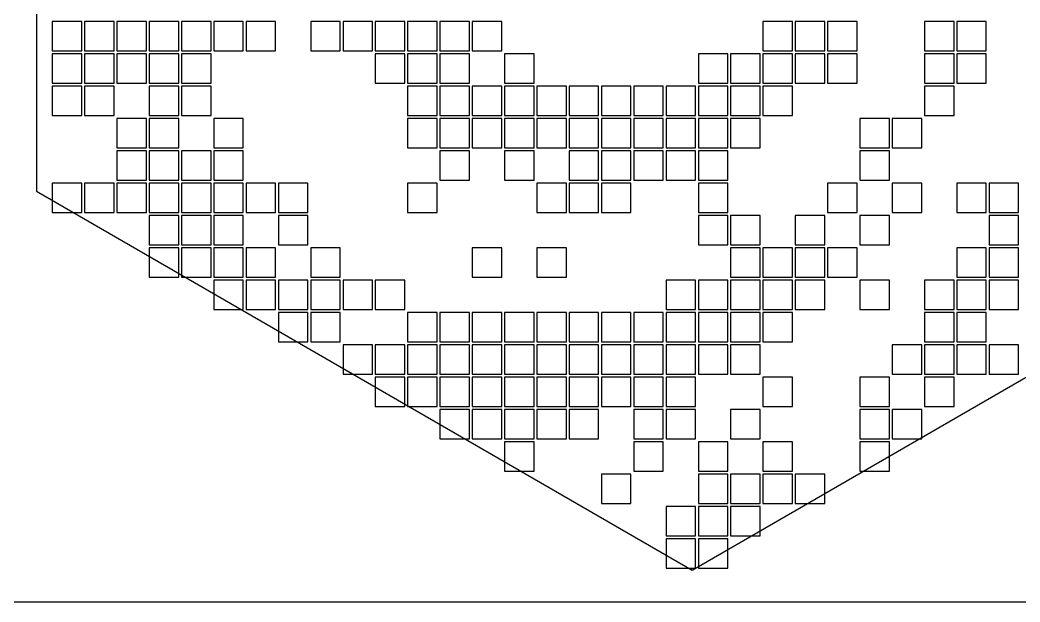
# Model space of a CAD drawing. Extents: x -326 to 326, y -269 to 269.
# Drawn here: x -198.1 to 0, y -268.8 to -153.6 of the extents above; entities that cross this region are included whole.
import ezdxf

# ---------------------------------------------------------------- set-up
doc = ezdxf.new("R2010")
doc.units = 0

msp = doc.modelspace()

# ---------------------------------------------------------------- linework, layer by layer
at = {"layer": 'BOARD'}
msp.add_line((-326.4, -268.8), (326.4, -268.8), dxfattribs=at)
at = {"layer": 'PATCHES'}
for p, q in [((-185.875, -153.875), (-191.725, -153.875)), ((-191.725, -153.875), (-191.725, -159.725)), ((-185.875, -159.725), (-185.875, -153.875)), ((-179.475, -153.875), (-185.325, -153.875)), ((-185.325, -153.875), (-185.325, -159.725)), ((-179.475, -159.725), (-179.475, -153.875)), ((-173.075, -153.875), (-178.925, -153.875)), ((-178.925, -153.875), (-178.925, -159.725)), ((-173.075, -159.725), (-173.075, -153.875)), ((-166.675, -153.875), (-172.525, -153.875)), ((-172.525, -153.875), (-172.525, -159.725)), ((-166.675, -159.725), (-166.675, -153.875)), ((-160.275, -153.875), (-166.125, -153.875)), ((-166.125, -153.875), (-166.125, -159.725)), ((-160.275, -159.725), (-160.275, -153.875)), ((-153.875, -153.875), (-159.725, -153.875)), ((-159.725, -153.875), (-159.725, -159.725)), ((-153.875, -159.725), (-153.875, -153.875)), ((-147.475, -153.875), (-153.325, -153.875)), ((-153.325, -153.875), (-153.325, -159.725)), ((-147.475, -159.725), (-147.475, -153.875)), ((-134.675, -153.875), (-140.525, -153.875)), ((-140.525, -153.875), (-140.525, -159.725)), ((-134.675, -159.725), (-134.675, -153.875)), ((-128.275, -153.875), (-134.125, -153.875)), ((-134.125, -153.875), (-134.125, -159.725)), ((-128.275, -159.725), (-128.275, -153.875)), ((-121.875, -153.875), (-127.725, -153.875)), ((-127.725, -153.875), (-127.725, -159.725)), ((-121.875, -159.725), (-121.875, -153.875)), ((-115.475, -153.875), (-121.325, -153.875)), ((-121.325, -153.875), (-121.325, -159.725)), ((-115.475, -159.725), (-115.475, -153.875)), ((-109.075, -153.875), (-114.925, -153.875)), ((-114.925, -153.875), (-114.925, -159.725)), ((-109.075, -159.725), (-109.075, -153.875)), ((-102.675, -153.875), (-108.525, -153.875)), ((-108.525, -153.875), (-108.525, -159.725)), ((-102.675, -159.725), (-102.675, -153.875)), ((-45.075, -153.875), (-50.925, -153.875)), ((-50.925, -153.875), (-50.925, -159.725)), ((-45.075, -159.725), (-45.075, -153.875)), ((-38.675, -153.875), (-44.525, -153.875)), ((-44.525, -153.875), (-44.525, -159.725)), ((-38.675, -159.725), (-38.675, -153.875)), ((-32.275, -153.875), (-38.125, -153.875)), ((-38.125, -153.875), (-38.125, -159.725)), ((-32.275, -159.725), (-32.275, -153.875)), ((-13.075, -153.875), (-18.925, -153.875)), ((-18.925, -153.875), (-18.925, -159.725)), ((-13.075, -159.725), (-13.075, -153.875)), ((-6.675, -153.875), (-12.525, -153.875)), ((-12.525, -153.875), (-12.525, -159.725)), ((-6.675, -159.725), (-6.675, -153.875)), ((-191.725, -159.725), (-185.875, -159.725)), ((-185.875, -160.275), (-191.725, -160.275)), ((-191.725, -160.275), (-191.725, -166.125)), ((-185.875, -166.125), (-185.875, -160.275)), ((-185.325, -159.725), (-179.475, -159.725)), ((-179.475, -160.275), (-185.325, -160.275)), ((-185.325, -160.275), (-185.325, -166.125)), ((-179.475, -166.125), (-179.475, -160.275)), ((-178.925, -159.725), (-173.075, -159.725)), ((-173.075, -160.275), (-178.925, -160.275)), ((-178.925, -160.275), (-178.925, -166.125)), ((-173.075, -166.125), (-173.075, -160.275)), ((-172.525, -159.725), (-166.675, -159.725)), ((-166.675, -160.275), (-172.525, -160.275)), ((-172.525, -160.275), (-172.525, -166.125)), ((-166.675, -166.125), (-166.675, -160.275)), ((-166.125, -159.725), (-160.275, -159.725)), ((-160.275, -160.275), (-166.125, -160.275)), ((-166.125, -160.275), (-166.125, -166.125)), ((-160.275, -166.125), (-160.275, -160.275)), ((-159.725, -159.725), (-153.875, -159.725)), ((-153.325, -159.725), (-147.475, -159.725)), ((-140.525, -159.725), (-134.675, -159.725)), ((-134.125, -159.725), (-128.275, -159.725)), ((-127.725, -159.725), (-121.875, -159.725)), ((-121.875, -160.275), (-127.725, -160.275)), ((-127.725, -160.275), (-127.725, -166.125)), ((-121.875, -166.125), (-121.875, -160.275)), ((-121.325, -159.725), (-115.475, -159.725)), ((-115.475, -160.275), (-121.325, -160.275)), ((-121.325, -160.275), (-121.325, -166.125)), ((-115.475, -166.125), (-115.475, -160.275)), ((-114.925, -159.725), (-109.075, -159.725)), ((-109.075, -160.275), (-114.925, -160.275)), ((-114.925, -160.275), (-114.925, -166.125)), ((-109.075, -166.125), (-109.075, -160.275)), ((-108.525, -159.725), (-102.675, -159.725)), ((-96.275, -160.275), (-102.125, -160.275)), ((-102.125, -160.275), (-102.125, -166.125)), ((-96.275, -166.125), (-96.275, -160.275)), ((-57.875, -160.275), (-63.725, -160.275)), ((-63.725, -160.275), (-63.725, -166.125)), ((-57.875, -166.125), (-57.875, -160.275)), ((-51.475, -160.275), (-57.325, -160.275)), ((-57.325, -160.275), (-57.325, -166.125)), ((-51.475, -166.125), (-51.475, -160.275)), ((-50.925, -159.725), (-45.075, -159.725)), ((-45.075, -160.275), (-50.925, -160.275)), ((-50.925, -160.275), (-50.925, -166.125)), ((-45.075, -166.125), (-45.075, -160.275)), ((-44.525, -159.725), (-38.675, -159.725)), ((-38.675, -160.275), (-44.525, -160.275)), ((-44.525, -160.275), (-44.525, -166.125)), ((-38.675, -166.125), (-38.675, -160.275)), ((-38.125, -159.725), (-32.275, -159.725)), ((-32.275, -160.275), (-38.125, -160.275)), ((-38.125, -160.275), (-38.125, -166.125)), ((-32.275, -166.125), (-32.275, -160.275)), ((-18.925, -159.725), (-13.075, -159.725)), ((-13.075, -160.275), (-18.925, -160.275)), ((-18.925, -160.275), (-18.925, -166.125)), ((-13.075, -166.125), (-13.075, -160.275)), ((-12.525, -159.725), (-6.675, -159.725)), ((-6.675, -160.275), (-12.525, -160.275)), ((-12.525, -160.275), (-12.525, -166.125)), ((-6.675, -166.125), (-6.675, -160.275)), ((-191.725, -166.125), (-185.875, -166.125)), ((-185.325, -166.125), (-179.475, -166.125)), ((-178.925, -166.125), (-173.075, -166.125)), ((-172.525, -166.125), (-166.675, -166.125)), ((-166.125, -166.125), (-160.275, -166.125)), ((-127.725, -166.125), (-121.875, -166.125)), ((-121.325, -166.125), (-115.475, -166.125)), ((-114.925, -166.125), (-109.075, -166.125)), ((-102.125, -166.125), (-96.275, -166.125)), ((-63.725, -166.125), (-57.875, -166.125)), ((-57.325, -166.125), (-51.475, -166.125)), ((-50.925, -166.125), (-45.075, -166.125)), ((-44.525, -166.125), (-38.675, -166.125)), ((-38.125, -166.125), (-32.275, -166.125)), ((-18.925, -166.125), (-13.075, -166.125)), ((-12.525, -166.125), (-6.675, -166.125)), ((-185.875, -166.675), (-191.725, -166.675)), ((-191.725, -166.675), (-191.725, -172.525)), ((-185.875, -172.525), (-185.875, -166.675)), ((-179.475, -166.675), (-185.325, -166.675)), ((-185.325, -166.675), (-185.325, -172.525)), ((-179.475, -172.525), (-179.475, -166.675)), ((-166.675, -166.675), (-172.525, -166.675)), ((-172.525, -166.675), (-172.525, -172.525)), ((-166.675, -172.525), (-166.675, -166.675)), ((-160.275, -166.675), (-166.125, -166.675)), ((-166.125, -166.675), (-166.125, -172.525)), ((-160.275, -172.525), (-160.275, -166.675)), ((-115.475, -166.675), (-121.325, -166.675)), ((-121.325, -166.675), (-121.325, -172.525)), ((-115.475, -172.525), (-115.475, -166.675)), ((-109.075, -166.675), (-114.925, -166.675)), ((-114.925, -166.675), (-114.925, -172.525)), ((-109.075, -172.525), (-109.075, -166.675)), ((-102.675, -166.675), (-108.525, -166.675)), ((-108.525, -166.675), (-108.525, -172.525)), ((-102.675, -172.525), (-102.675, -166.675)), ((-96.275, -166.675), (-102.125, -166.675)), ((-102.125, -166.675), (-102.125, -172.525)), ((-96.275, -172.525), (-96.275, -166.675)), ((-89.875, -166.675), (-95.725, -166.675)), ((-95.725, -166.675), (-95.725, -172.525)), ((-89.875, -172.525), (-89.875, -166.675)), ((-83.475, -166.675), (-89.325, -166.675)), ((-89.325, -166.675), (-89.325, -172.525)), ((-83.475, -172.525), (-83.475, -166.675)), ((-77.075, -166.675), (-82.925, -166.675)), ((-82.925, -166.675), (-82.925, -172.525)), ((-77.075, -172.525), (-77.075, -166.675)), ((-70.675, -166.675), (-76.525, -166.675)), ((-76.525, -166.675), (-76.525, -172.525)), ((-70.675, -172.525), (-70.675, -166.675)), ((-64.275, -166.675), (-70.125, -166.675)), ((-70.125, -166.675), (-70.125, -172.525)), ((-64.275, -172.525), (-64.275, -166.675)), ((-57.875, -166.675), (-63.725, -166.675)), ((-63.725, -166.675), (-63.725, -172.525)), ((-57.875, -172.525), (-57.875, -166.675)), ((-51.475, -166.675), (-57.325, -166.675)), ((-57.325, -166.675), (-57.325, -172.525)), ((-51.475, -172.525), (-51.475, -166.675)), ((-45.075, -166.675), (-50.925, -166.675)), ((-50.925, -166.675), (-50.925, -172.525)), ((-45.075, -172.525), (-45.075, -166.675)), ((-13.075, -166.675), (-18.925, -166.675)), ((-18.925, -166.675), (-18.925, -172.525)), ((-13.075, -172.525), (-13.075, -166.675)), ((-191.725, -172.525), (-185.875, -172.525)), ((-185.325, -172.525), (-179.475, -172.525)), ((-173.075, -173.075), (-178.925, -173.075)), ((-178.925, -173.075), (-178.925, -178.925)), ((-173.075, -178.925), (-173.075, -173.075)), ((-172.525, -172.525), (-166.675, -172.525)), ((-166.675, -173.075), (-172.525, -173.075)), ((-172.525, -173.075), (-172.525, -178.925)), ((-166.675, -178.925), (-166.675, -173.075)), ((-166.125, -172.525), (-160.275, -172.525)), ((-153.875, -173.075), (-159.725, -173.075)), ((-159.725, -173.075), (-159.725, -178.925)), ((-153.875, -178.925), (-153.875, -173.075)), ((-121.325, -172.525), (-115.475, -172.525)), ((-115.475, -173.075), (-121.325, -173.075)), ((-121.325, -173.075), (-121.325, -178.925)), ((-115.475, -178.925), (-115.475, -173.075)), ((-114.925, -172.525), (-109.075, -172.525)), ((-109.075, -173.075), (-114.925, -173.075)), ((-114.925, -173.075), (-114.925, -178.925)), ((-109.075, -178.925), (-109.075, -173.075)), ((-108.525, -172.525), (-102.675, -172.525)), ((-102.675, -173.075), (-108.525, -173.075)), ((-108.525, -173.075), (-108.525, -178.925)), ((-102.675, -178.925), (-102.675, -173.075)), ((-102.125, -172.525), (-96.275, -172.525)), ((-96.275, -173.075), (-102.125, -173.075)), ((-102.125, -173.075), (-102.125, -178.925)), ((-96.275, -178.925), (-96.275, -173.075)), ((-95.725, -172.525), (-89.875, -172.525)), ((-89.875, -173.075), (-95.725, -173.075)), ((-95.725, -173.075), (-95.725, -178.925)), ((-89.875, -178.925), (-89.875, -173.075)), ((-89.325, -172.525), (-83.475, -172.525)), ((-83.475, -173.075), (-89.325, -173.075)), ((-89.325, -173.075), (-89.325, -178.925)), ((-83.475, -178.925), (-83.475, -173.075)), ((-82.925, -172.525), (-77.075, -172.525)), ((-77.075, -173.075), (-82.925, -173.075)), ((-82.925, -173.075), (-82.925, -178.925)), ((-77.075, -178.925), (-77.075, -173.075)), ((-76.525, -172.525), (-70.675, -172.525)), ((-70.675, -173.075), (-76.525, -173.075)), ((-76.525, -173.075), (-76.525, -178.925)), ((-70.675, -178.925), (-70.675, -173.075)), ((-70.125, -172.525), (-64.275, -172.525)), ((-64.275, -173.075), (-70.125, -173.075)), ((-70.125, -173.075), (-70.125, -178.925)), ((-64.275, -178.925), (-64.275, -173.075)), ((-63.725, -172.525), (-57.875, -172.525)), ((-57.875, -173.075), (-63.725, -173.075)), ((-63.725, -173.075), (-63.725, -178.925)), ((-57.875, -178.925), (-57.875, -173.075)), ((-57.325, -172.525), (-51.475, -172.525)), ((-51.475, -173.075), (-57.325, -173.075)), ((-57.325, -173.075), (-57.325, -178.925)), ((-51.475, -178.925), (-51.475, -173.075)), ((-50.925, -172.525), (-45.075, -172.525)), ((-25.875, -173.075), (-31.725, -173.075)), ((-31.725, -173.075), (-31.725, -178.925)), ((-25.875, -178.925), (-25.875, -173.075)), ((-19.475, -173.075), (-25.325, -173.075)), ((-25.325, -173.075), (-25.325, -178.925)), ((-19.475, -178.925), (-19.475, -173.075)), ((-18.925, -172.525), (-13.075, -172.525)), ((-178.925, -178.925), (-173.075, -178.925)), ((-173.075, -179.475), (-178.925, -179.475)), ((-178.925, -179.475), (-178.925, -185.325)), ((-173.075, -185.325), (-173.075, -179.475)), ((-172.525, -178.925), (-166.675, -178.925)), ((-166.675, -179.475), (-172.525, -179.475)), ((-172.525, -179.475), (-172.525, -185.325)), ((-166.675, -185.325), (-166.675, -179.475)), ((-160.275, -179.475), (-166.125, -179.475)), ((-166.125, -179.475), (-166.125, -185.325)), ((-160.275, -185.325), (-160.275, -179.475)), ((-159.725, -178.925), (-153.875, -178.925)), ((-153.875, -179.475), (-159.725, -179.475)), ((-159.725, -179.475), (-159.725, -185.325)), ((-153.875, -185.325), (-153.875, -179.475)), ((-121.325, -178.925), (-115.475, -178.925)), ((-114.925, -178.925), (-109.075, -178.925)), ((-109.075, -179.475), (-114.925, -179.475)), ((-114.925, -179.475), (-114.925, -185.325)), ((-109.075, -185.325), (-109.075, -179.475)), ((-108.525, -178.925), (-102.675, -178.925)), ((-102.125, -178.925), (-96.275, -178.925)), ((-96.275, -179.475), (-102.125, -179.475)), ((-102.125, -179.475), (-102.125, -185.325)), ((-96.275, -185.325), (-96.275, -179.475)), ((-95.725, -178.925), (-89.875, -178.925)), ((-89.325, -178.925), (-83.475, -178.925)), ((-83.475, -179.475), (-89.325, -179.475)), ((-89.325, -179.475), (-89.325, -185.325)), ((-83.475, -185.325), (-83.475, -179.475)), ((-82.925, -178.925), (-77.075, -178.925)), ((-77.075, -179.475), (-82.925, -179.475)), ((-82.925, -179.475), (-82.925, -185.325)), ((-77.075, -185.325), (-77.075, -179.475)), ((-76.525, -178.925), (-70.675, -178.925)), ((-70.675, -179.475), (-76.525, -179.475)), ((-76.525, -179.475), (-76.525, -185.325)), ((-70.675, -185.325), (-70.675, -179.475)), ((-70.125, -178.925), (-64.275, -178.925)), ((-64.275, -179.475), (-70.125, -179.475)), ((-70.125, -179.475), (-70.125, -185.325)), ((-64.275, -185.325), (-64.275, -179.475)), ((-63.725, -178.925), (-57.875, -178.925)), ((-57.875, -179.475), (-63.725, -179.475)), ((-63.725, -179.475), (-63.725, -185.325)), ((-57.875, -185.325), (-57.875, -179.475)), ((-57.325, -178.925), (-51.475, -178.925)), ((-31.725, -178.925), (-25.875, -178.925)), ((-25.875, -179.475), (-31.725, -179.475)), ((-31.725, -179.475), (-31.725, -185.325)), ((-25.875, -185.325), (-25.875, -179.475)), ((-25.325, -178.925), (-19.475, -178.925)), ((-185.875, -185.875), (-191.725, -185.875)), ((-191.725, -185.875), (-191.725, -191.725)), ((-185.875, -191.725), (-185.875, -185.875)), ((-179.475, -185.875), (-185.325, -185.875)), ((-185.325, -185.875), (-185.325, -191.725)), ((-179.475, -191.725), (-179.475, -185.875)), ((-178.925, -185.325), (-173.075, -185.325)), ((-173.075, -185.875), (-178.925, -185.875)), ((-178.925, -185.875), (-178.925, -191.725)), ((-173.075, -191.725), (-173.075, -185.875)), ((-172.525, -185.325), (-166.675, -185.325)), ((-166.675, -185.875), (-172.525, -185.875)), ((-172.525, -185.875), (-172.525, -191.725)), ((-166.675, -191.725), (-166.675, -185.875)), ((-166.125, -185.325), (-160.275, -185.325)), ((-160.275, -185.875), (-166.125, -185.875)), ((-166.125, -185.875), (-166.125, -191.725)), ((-160.275, -191.725), (-160.275, -185.875)), ((-159.725, -185.325), (-153.875, -185.325)), ((-153.875, -185.875), (-159.725, -185.875)), ((-159.725, -185.875), (-159.725, -191.725)), ((-153.875, -191.725), (-153.875, -185.875)), ((-147.475, -185.875), (-153.325, -185.875)), ((-153.325, -185.875), (-153.325, -191.725)), ((-147.475, -191.725), (-147.475, -185.875)), ((-141.075, -185.875), (-146.925, -185.875)), ((-146.925, -185.875), (-146.925, -191.725)), ((-141.075, -191.725), (-141.075, -185.875)), ((-115.475, -185.875), (-121.325, -185.875)), ((-121.325, -185.875), (-121.325, -191.725)), ((-115.475, -191.725), (-115.475, -185.875)), ((-114.925, -185.325), (-109.075, -185.325)), ((-102.125, -185.325), (-96.275, -185.325)), ((-89.875, -185.875), (-95.725, -185.875)), ((-95.725, -185.875), (-95.725, -191.725)), ((-89.875, -191.725), (-89.875, -185.875)), ((-89.325, -185.325), (-83.475, -185.325)), ((-83.475, -185.875), (-89.325, -185.875)), ((-89.325, -185.875), (-89.325, -191.725)), ((-83.475, -191.725), (-83.475, -185.875)), ((-82.925, -185.325), (-77.075, -185.325)), ((-77.075, -185.875), (-82.925, -185.875)), ((-82.925, -185.875), (-82.925, -191.725)), ((-77.075, -191.725), (-77.075, -185.875)), ((-76.525, -185.325), (-70.675, -185.325)), ((-70.125, -185.325), (-64.275, -185.325)), ((-63.725, -185.325), (-57.875, -185.325)), ((-57.875, -185.875), (-63.725, -185.875)), ((-63.725, -185.875), (-63.725, -191.725)), ((-57.875, -191.725), (-57.875, -185.875)), ((-32.275, -185.875), (-38.125, -185.875)), ((-38.125, -185.875), (-38.125, -191.725)), ((-32.275, -191.725), (-32.275, -185.875)), ((-31.725, -185.325), (-25.875, -185.325)), ((-19.475, -185.875), (-25.325, -185.875)), ((-25.325, -185.875), (-25.325, -191.725)), ((-19.475, -191.725), (-19.475, -185.875)), ((-6.675, -185.875), (-12.525, -185.875)), ((-12.525, -185.875), (-12.525, -191.725)), ((-6.675, -191.725), (-6.675, -185.875)), ((-0.275, -185.875), (-6.125, -185.875)), ((-6.125, -185.875), (-6.125, -191.725)), ((-0.275, -191.725), (-0.275, -185.875)), ((-191.725, -191.725), (-185.875, -191.725)), ((-185.325, -191.725), (-179.475, -191.725)), ((-178.925, -191.725), (-173.075, -191.725)), ((-172.525, -191.725), (-166.675, -191.725)), ((-166.125, -191.725), (-160.275, -191.725)), ((-159.725, -191.725), (-153.875, -191.725)), ((-153.325, -191.725), (-147.475, -191.725)), ((-146.925, -191.725), (-141.075, -191.725)), ((-121.325, -191.725), (-115.475, -191.725)), ((-95.725, -191.725), (-89.875, -191.725)), ((-89.325, -191.725), (-83.475, -191.725)), ((-82.925, -191.725), (-77.075, -191.725)), ((-63.725, -191.725), (-57.875, -191.725)), ((-38.125, -191.725), (-32.275, -191.725)), ((-25.325, -191.725), (-19.475, -191.725)), ((-12.525, -191.725), (-6.675, -191.725)), ((-6.125, -191.725), (-0.275, -191.725)), ((-166.675, -192.275), (-172.525, -192.275)), ((-172.525, -192.275), (-172.525, -198.125)), ((-166.675, -198.125), (-166.675, -192.275)), ((-160.275, -192.275), (-166.125, -192.275)), ((-166.125, -192.275), (-166.125, -198.125)), ((-160.275, -198.125), (-160.275, -192.275)), ((-153.875, -192.275), (-159.725, -192.275)), ((-159.725, -192.275), (-159.725, -198.125)), ((-153.875, -198.125), (-153.875, -192.275)), ((-141.075, -192.275), (-146.925, -192.275)), ((-146.925, -192.275), (-146.925, -198.125)), ((-141.075, -198.125), (-141.075, -192.275)), ((-57.875, -192.275), (-63.725, -192.275)), ((-63.725, -192.275), (-63.725, -198.125)), ((-57.875, -198.125), (-57.875, -192.275)), ((-51.475, -192.275), (-57.325, -192.275)), ((-57.325, -192.275), (-57.325, -198.125)), ((-51.475, -198.125), (-51.475, -192.275)), ((-38.675, -192.275), (-44.525, -192.275)), ((-44.525, -192.275), (-44.525, -198.125)), ((-38.675, -198.125), (-38.675, -192.275)), ((-25.875, -192.275), (-31.725, -192.275)), ((-31.725, -192.275), (-31.725, -198.125)), ((-25.875, -198.125), (-25.875, -192.275)), ((-0.275, -192.275), (-6.125, -192.275)), ((-6.125, -192.275), (-6.125, -198.125)), ((-0.275, -198.125), (-0.275, -192.275)), ((-172.525, -198.125), (-166.675, -198.125)), ((-166.675, -198.675), (-172.525, -198.675)), ((-172.525, -198.675), (-172.525, -204.525)), ((-166.675, -204.525), (-166.675, -198.675)), ((-166.125, -198.125), (-160.275, -198.125)), ((-160.275, -198.675), (-166.125, -198.675)), ((-166.125, -198.675), (-166.125, -204.525)), ((-160.275, -204.525), (-160.275, -198.675)), ((-159.725, -198.125), (-153.875, -198.125)), ((-153.875, -198.675), (-159.725, -198.675)), ((-159.725, -198.675), (-159.725, -204.525)), ((-153.875, -204.525), (-153.875, -198.675)), ((-147.475, -198.675), (-153.325, -198.675)), ((-153.325, -198.675), (-153.325, -204.525)), ((-147.475, -204.525), (-147.475, -198.675)), ((-146.925, -198.125), (-141.075, -198.125)), ((-134.675, -198.675), (-140.525, -198.675)), ((-140.525, -198.675), (-140.525, -204.525)), ((-134.675, -204.525), (-134.675, -198.675)), ((-102.675, -198.675), (-108.525, -198.675)), ((-108.525, -198.675), (-108.525, -204.525)), ((-102.675, -204.525), (-102.675, -198.675)), ((-89.875, -198.675), (-95.725, -198.675)), ((-95.725, -198.675), (-95.725, -204.525)), ((-89.875, -204.525), (-89.875, -198.675)), ((-63.725, -198.125), (-57.875, -198.125)), ((-57.325, -198.125), (-51.475, -198.125)), ((-51.475, -198.675), (-57.325, -198.675)), ((-57.325, -198.675), (-57.325, -204.525)), ((-51.475, -204.525), (-51.475, -198.675)), ((-45.075, -198.675), (-50.925, -198.675)), ((-50.925, -198.675), (-50.925, -204.525)), ((-45.075, -204.525), (-45.075, -198.675)), ((-44.525, -198.125), (-38.675, -198.125)), ((-38.675, -198.675), (-44.525, -198.675)), ((-44.525, -198.675), (-44.525, -204.525)), ((-38.675, -204.525), (-38.675, -198.675)), ((-32.275, -198.675), (-38.125, -198.675)), ((-38.125, -198.675), (-38.125, -204.525)), ((-32.275, -204.525), (-32.275, -198.675)), ((-31.725, -198.125), (-25.875, -198.125)), ((-6.675, -198.675), (-12.525, -198.675)), ((-12.525, -198.675), (-12.525, -204.525)), ((-6.675, -204.525), (-6.675, -198.675)), ((-6.125, -198.125), (-0.275, -198.125)), ((-0.275, -198.675), (-6.125, -198.675)), ((-6.125, -198.675), (-6.125, -204.525)), ((-0.275, -204.525), (-0.275, -198.675)), ((-172.525, -204.525), (-166.675, -204.525)), ((-166.125, -204.525), (-160.275, -204.525)), ((-159.725, -204.525), (-153.875, -204.525)), ((-153.875, -205.075), (-159.725, -205.075)), ((-159.725, -205.075), (-159.725, -210.925)), ((-153.875, -210.925), (-153.875, -205.075)), ((-153.325, -204.525), (-147.475, -204.525)), ((-147.475, -205.075), (-153.325, -205.075)), ((-153.325, -205.075), (-153.325, -210.925)), ((-147.475, -210.925), (-147.475, -205.075)), ((-141.075, -205.075), (-146.925, -205.075)), ((-146.925, -205.075), (-146.925, -210.925)), ((-141.075, -210.925), (-141.075, -205.075)), ((-140.525, -204.525), (-134.675, -204.525)), ((-134.675, -205.075), (-140.525, -205.075)), ((-140.525, -205.075), (-140.525, -210.925)), ((-134.675, -210.925), (-134.675, -205.075)), ((-128.275, -205.075), (-134.125, -205.075)), ((-134.125, -205.075), (-134.125, -210.925)), ((-128.275, -210.925), (-128.275, -205.075)), ((-121.875, -205.075), (-127.725, -205.075)), ((-127.725, -205.075), (-127.725, -210.925)), ((-121.875, -210.925), (-121.875, -205.075)), ((-108.525, -204.525), (-102.675, -204.525)), ((-95.725, -204.525), (-89.875, -204.525)), ((-64.275, -205.075), (-70.125, -205.075)), ((-70.125, -205.075), (-70.125, -210.925)), ((-64.275, -210.925), (-64.275, -205.075)), ((-57.875, -205.075), (-63.725, -205.075)), ((-63.725, -205.075), (-63.725, -210.925)), ((-57.875, -210.925), (-57.875, -205.075)), ((-57.325, -204.525), (-51.475, -204.525)), ((-51.475, -205.075), (-57.325, -205.075)), ((-57.325, -205.075), (-57.325, -210.925)), ((-51.475, -210.925), (-51.475, -205.075)), ((-50.925, -204.525), (-45.075, -204.525)), ((-45.075, -205.075), (-50.925, -205.075)), ((-50.925, -205.075), (-50.925, -210.925)), ((-45.075, -210.925), (-45.075, -205.075)), ((-44.525, -204.525), (-38.675, -204.525)), ((-38.675, -205.075), (-44.525, -205.075)), ((-44.525, -205.075), (-44.525, -210.925)), ((-38.675, -210.925), (-38.675, -205.075)), ((-38.125, -204.525), (-32.275, -204.525)), ((-25.875, -205.075), (-31.725, -205.075)), ((-31.725, -205.075), (-31.725, -210.925)), ((-25.875, -210.925), (-25.875, -205.075)), ((-13.075, -205.075), (-18.925, -205.075)), ((-18.925, -205.075), (-18.925, -210.925)), ((-13.075, -210.925), (-13.075, -205.075)), ((-12.525, -204.525), (-6.675, -204.525)), ((-6.675, -205.075), (-12.525, -205.075)), ((-12.525, -205.075), (-12.525, -210.925)), ((-6.675, -210.925), (-6.675, -205.075)), ((-6.125, -204.525), (-0.275, -204.525)), ((-0.275, -205.075), (-6.125, -205.075)), ((-6.125, -205.075), (-6.125, -210.925)), ((-0.275, -210.925), (-0.275, -205.075)), ((-159.725, -210.925), (-153.875, -210.925)), ((-153.325, -210.925), (-147.475, -210.925)), ((-146.925, -210.925), (-141.075, -210.925)), ((-141.075, -211.475), (-146.925, -211.475)), ((-146.925, -211.475), (-146.925, -217.325)), ((-141.075, -217.325), (-141.075, -211.475)), ((-140.525, -210.925), (-134.675, -210.925)), ((-134.675, -211.475), (-140.525, -211.475)), ((-140.525, -211.475), (-140.525, -217.325)), ((-134.675, -217.325), (-134.675, -211.475)), ((-134.125, -210.925), (-128.275, -210.925)), ((-127.725, -210.925), (-121.875, -210.925)), ((-115.475, -211.475), (-121.325, -211.475)), ((-121.325, -211.475), (-121.325, -217.325)), ((-115.475, -217.325), (-115.475, -211.475)), ((-109.075, -211.475), (-114.925, -211.475)), ((-114.925, -211.475), (-114.925, -217.325)), ((-109.075, -217.325), (-109.075, -211.475)), ((-102.675, -211.475), (-108.525, -211.475)), ((-108.525, -211.475), (-108.525, -217.325)), ((-102.675, -217.325), (-102.675, -211.475)), ((-96.275, -211.475), (-102.125, -211.475)), ((-102.125, -211.475), (-102.125, -217.325)), ((-96.275, -217.325), (-96.275, -211.475)), ((-89.875, -211.475), (-95.725, -211.475)), ((-95.725, -211.475), (-95.725, -217.325)), ((-89.875, -217.325), (-89.875, -211.475)), ((-83.475, -211.475), (-89.325, -211.475)), ((-89.325, -211.475), (-89.325, -217.325)), ((-83.475, -217.325), (-83.475, -211.475)), ((-77.075, -211.475), (-82.925, -211.475)), ((-82.925, -211.475), (-82.925, -217.325)), ((-77.075, -217.325), (-77.075, -211.475)), ((-70.675, -211.475), (-76.525, -211.475)), ((-76.525, -211.475), (-76.525, -217.325)), ((-70.675, -217.325), (-70.675, -211.475)), ((-70.125, -210.925), (-64.275, -210.925)), ((-64.275, -211.475), (-70.125, -211.475)), ((-70.125, -211.475), (-70.125, -217.325)), ((-64.275, -217.325), (-64.275, -211.475)), ((-63.725, -210.925), (-57.875, -210.925)), ((-57.875, -211.475), (-63.725, -211.475)), ((-63.725, -211.475), (-63.725, -217.325)), ((-57.875, -217.325), (-57.875, -211.475)), ((-57.325, -210.925), (-51.475, -210.925)), ((-51.475, -211.475), (-57.325, -211.475)), ((-57.325, -211.475), (-57.325, -217.325)), ((-51.475, -217.325), (-51.475, -211.475)), ((-50.925, -210.925), (-45.075, -210.925)), ((-45.075, -211.475), (-50.925, -211.475)), ((-50.925, -211.475), (-50.925, -217.325)), ((-45.075, -217.325), (-45.075, -211.475)), ((-44.525, -210.925), (-38.675, -210.925)), ((-31.725, -210.925), (-25.875, -210.925)), ((-18.925, -210.925), (-13.075, -210.925)), ((-13.075, -211.475), (-18.925, -211.475)), ((-18.925, -211.475), (-18.925, -217.325)), ((-13.075, -217.325), (-13.075, -211.475)), ((-12.525, -210.925), (-6.675, -210.925)), ((-6.675, -211.475), (-12.525, -211.475)), ((-12.525, -211.475), (-12.525, -217.325)), ((-6.675, -217.325), (-6.675, -211.475)), ((-6.125, -210.925), (-0.275, -210.925)), ((-146.925, -217.325), (-141.075, -217.325)), ((-140.525, -217.325), (-134.675, -217.325)), ((-128.275, -217.875), (-134.125, -217.875)), ((-134.125, -217.875), (-134.125, -223.725)), ((-128.275, -223.725), (-128.275, -217.875)), ((-121.875, -217.875), (-127.725, -217.875)), ((-127.725, -217.875), (-127.725, -223.725)), ((-121.875, -223.725), (-121.875, -217.875)), ((-121.325, -217.325), (-115.475, -217.325)), ((-115.475, -217.875), (-121.325, -217.875)), ((-121.325, -217.875), (-121.325, -223.725)), ((-115.475, -223.725), (-115.475, -217.875)), ((-114.925, -217.325), (-109.075, -217.325)), ((-109.075, -217.875), (-114.925, -217.875)), ((-114.925, -217.875), (-114.925, -223.725)), ((-109.075, -223.725), (-109.075, -217.875)), ((-108.525, -217.325), (-102.675, -217.325)), ((-102.675, -217.875), (-108.525, -217.875)), ((-108.525, -217.875), (-108.525, -223.725)), ((-102.675, -223.725), (-102.675, -217.875)), ((-102.125, -217.325), (-96.275, -217.325)), ((-96.275, -217.875), (-102.125, -217.875)), ((-102.125, -217.875), (-102.125, -223.725)), ((-96.275, -223.725), (-96.275, -217.875)), ((-95.725, -217.325), (-89.875, -217.325)), ((-89.875, -217.875), (-95.725, -217.875)), ((-95.725, -217.875), (-95.725, -223.725)), ((-89.875, -223.725), (-89.875, -217.875)), ((-89.325, -217.325), (-83.475, -217.325)), ((-83.475, -217.875), (-89.325, -217.875)), ((-89.325, -217.875), (-89.325, -223.725)), ((-83.475, -223.725), (-83.475, -217.875)), ((-82.925, -217.325), (-77.075, -217.325)), ((-77.075, -217.875), (-82.925, -217.875)), ((-82.925, -217.875), (-82.925, -223.725)), ((-77.075, -223.725), (-77.075, -217.875)), ((-76.525, -217.325), (-70.675, -217.325)), ((-70.675, -217.875), (-76.525, -217.875)), ((-76.525, -217.875), (-76.525, -223.725)), ((-70.675, -223.725), (-70.675, -217.875)), ((-70.125, -217.325), (-64.275, -217.325)), ((-64.275, -217.875), (-70.125, -217.875)), ((-70.125, -217.875), (-70.125, -223.725)), ((-64.275, -223.725), (-64.275, -217.875)), ((-63.725, -217.325), (-57.875, -217.325)), ((-57.875, -217.875), (-63.725, -217.875)), ((-63.725, -217.875), (-63.725, -223.725)), ((-57.875, -223.725), (-57.875, -217.875)), ((-57.325, -217.325), (-51.475, -217.325)), ((-51.475, -217.875), (-57.325, -217.875)), ((-57.325, -217.875), (-57.325, -223.725)), ((-51.475, -223.725), (-51.475, -217.875)), ((-50.925, -217.325), (-45.075, -217.325)), ((-19.475, -217.875), (-25.325, -217.875)), ((-25.325, -217.875), (-25.325, -223.725)), ((-19.475, -223.725), (-19.475, -217.875)), ((-18.925, -217.325), (-13.075, -217.325)), ((-13.075, -217.875), (-18.925, -217.875)), ((-18.925, -217.875), (-18.925, -223.725)), ((-13.075, -223.725), (-13.075, -217.875)), ((-12.525, -217.325), (-6.675, -217.325)), ((-6.675, -217.875), (-12.525, -217.875)), ((-12.525, -217.875), (-12.525, -223.725)), ((-6.675, -223.725), (-6.675, -217.875)), ((-0.275, -217.875), (-6.125, -217.875)), ((-6.125, -217.875), (-6.125, -223.725)), ((-0.275, -223.725), (-0.275, -217.875)), ((-134.125, -223.725), (-128.275, -223.725)), ((-127.725, -223.725), (-121.875, -223.725)), ((-121.325, -223.725), (-115.475, -223.725)), ((-114.925, -223.725), (-109.075, -223.725)), ((-108.525, -223.725), (-102.675, -223.725)), ((-102.125, -223.725), (-96.275, -223.725)), ((-95.725, -223.725), (-89.875, -223.725)), ((-89.325, -223.725), (-83.475, -223.725)), ((-82.925, -223.725), (-77.075, -223.725)), ((-76.525, -223.725), (-70.675, -223.725)), ((-70.125, -223.725), (-64.275, -223.725)), ((-63.725, -223.725), (-57.875, -223.725)), ((-57.325, -223.725), (-51.475, -223.725)), ((-25.325, -223.725), (-19.475, -223.725)), ((-18.925, -223.725), (-13.075, -223.725)), ((-12.525, -223.725), (-6.675, -223.725)), ((-6.125, -223.725), (-0.275, -223.725)), ((-121.875, -224.275), (-127.725, -224.275)), ((-127.725, -224.275), (-127.725, -230.125)), ((-121.875, -230.125), (-121.875, -224.275)), ((-115.475, -224.275), (-121.325, -224.275)), ((-121.325, -224.275), (-121.325, -230.125)), ((-115.475, -230.125), (-115.475, -224.275)), ((-109.075, -224.275), (-114.925, -224.275)), ((-114.925, -224.275), (-114.925, -230.125)), ((-109.075, -230.125), (-109.075, -224.275)), ((-102.675, -224.275), (-108.525, -224.275)), ((-108.525, -224.275), (-108.525, -230.125)), ((-102.675, -230.125), (-102.675, -224.275)), ((-96.275, -224.275), (-102.125, -224.275)), ((-102.125, -224.275), (-102.125, -230.125)), ((-96.275, -230.125), (-96.275, -224.275)), ((-89.875, -224.275), (-95.725, -224.275)), ((-95.725, -224.275), (-95.725, -230.125)), ((-89.875, -230.125), (-89.875, -224.275)), ((-83.475, -224.275), (-89.325, -224.275)), ((-89.325, -224.275), (-89.325, -230.125)), ((-83.475, -230.125), (-83.475, -224.275)), ((-77.075, -224.275), (-82.925, -224.275)), ((-82.925, -224.275), (-82.925, -230.125)), ((-77.075, -230.125), (-77.075, -224.275)), ((-70.675, -224.275), (-76.525, -224.275)), ((-76.525, -224.275), (-76.525, -230.125)), ((-70.675, -230.125), (-70.675, -224.275)), ((-64.275, -224.275), (-70.125, -224.275)), ((-70.125, -224.275), (-70.125, -230.125)), ((-64.275, -230.125), (-64.275, -224.275)), ((-45.075, -224.275), (-50.925, -224.275)), ((-50.925, -224.275), (-50.925, -230.125)), ((-45.075, -230.125), (-45.075, -224.275)), ((-25.875, -224.275), (-31.725, -224.275)), ((-31.725, -224.275), (-31.725, -230.125)), ((-25.875, -230.125), (-25.875, -224.275)), ((-13.075, -224.275), (-18.925, -224.275)), ((-18.925, -224.275), (-18.925, -230.125)), ((-13.075, -230.125), (-13.075, -224.275)), ((-127.725, -230.125), (-121.875, -230.125)), ((-121.325, -230.125), (-115.475, -230.125)), ((-114.925, -230.125), (-109.075, -230.125)), ((-109.075, -230.675), (-114.925, -230.675)), ((-114.925, -230.675), (-114.925, -236.525)), ((-109.075, -236.525), (-109.075, -230.675)), ((-108.525, -230.125), (-102.675, -230.125)), ((-102.675, -230.675), (-108.525, -230.675)), ((-108.525, -230.675), (-108.525, -236.525)), ((-102.675, -236.525), (-102.675, -230.675)), ((-102.125, -230.125), (-96.275, -230.125)), ((-96.275, -230.675), (-102.125, -230.675)), ((-102.125, -230.675), (-102.125, -236.525)), ((-96.275, -236.525), (-96.275, -230.675)), ((-95.725, -230.125), (-89.875, -230.125)), ((-89.875, -230.675), (-95.725, -230.675)), ((-95.725, -230.675), (-95.725, -236.525)), ((-89.875, -236.525), (-89.875, -230.675)), ((-89.325, -230.125), (-83.475, -230.125)), ((-83.475, -230.675), (-89.325, -230.675)), ((-89.325, -230.675), (-89.325, -236.525)), ((-83.475, -236.525), (-83.475, -230.675)), ((-82.925, -230.125), (-77.075, -230.125)), ((-76.525, -230.125), (-70.675, -230.125)), ((-70.675, -230.675), (-76.525, -230.675)), ((-76.525, -230.675), (-76.525, -236.525)), ((-70.675, -236.525), (-70.675, -230.675)), ((-70.125, -230.125), (-64.275, -230.125)), ((-64.275, -230.675), (-70.125, -230.675)), ((-70.125, -230.675), (-70.125, -236.525)), ((-64.275, -236.525), (-64.275, -230.675)), ((-51.475, -230.675), (-57.325, -230.675)), ((-57.325, -230.675), (-57.325, -236.525)), ((-51.475, -236.525), (-51.475, -230.675)), ((-50.925, -230.125), (-45.075, -230.125)), ((-31.725, -230.125), (-25.875, -230.125)), ((-25.875, -230.675), (-31.725, -230.675)), ((-31.725, -230.675), (-31.725, -236.525)), ((-25.875, -236.525), (-25.875, -230.675)), ((-19.475, -230.675), (-25.325, -230.675)), ((-25.325, -230.675), (-25.325, -236.525)), ((-19.475, -236.525), (-19.475, -230.675)), ((-18.925, -230.125), (-13.075, -230.125)), ((-114.925, -236.525), (-109.075, -236.525)), ((-108.525, -236.525), (-102.675, -236.525)), ((-102.125, -236.525), (-96.275, -236.525)), ((-96.275, -237.075), (-102.125, -237.075)), ((-102.125, -237.075), (-102.125, -242.925)), ((-96.275, -242.925), (-96.275, -237.075)), ((-95.725, -236.525), (-89.875, -236.525)), ((-89.325, -236.525), (-83.475, -236.525)), ((-76.525, -236.525), (-70.675, -236.525)), ((-70.675, -237.075), (-76.525, -237.075)), ((-76.525, -237.075), (-76.525, -242.925)), ((-70.675, -242.925), (-70.675, -237.075)), ((-70.125, -236.525), (-64.275, -236.525)), ((-57.875, -237.075), (-63.725, -237.075)), ((-63.725, -237.075), (-63.725, -242.925)), ((-57.875, -242.925), (-57.875, -237.075)), ((-57.325, -236.525), (-51.475, -236.525)), ((-45.075, -237.075), (-50.925, -237.075)), ((-50.925, -237.075), (-50.925, -242.925)), ((-45.075, -242.925), (-45.075, -237.075)), ((-31.725, -236.525), (-25.875, -236.525)), ((-25.875, -237.075), (-31.725, -237.075)), ((-31.725, -237.075), (-31.725, -242.925)), ((-25.875, -242.925), (-25.875, -237.075)), ((-25.325, -236.525), (-19.475, -236.525)), ((-102.125, -242.925), (-96.275, -242.925)), ((-77.075, -243.475), (-82.925, -243.475)), ((-82.925, -243.475), (-82.925, -249.325)), ((-77.075, -249.325), (-77.075, -243.475)), ((-76.525, -242.925), (-70.675, -242.925)), ((-63.725, -242.925), (-57.875, -242.925)), ((-57.875, -243.475), (-63.725, -243.475)), ((-63.725, -243.475), (-63.725, -249.325)), ((-57.875, -249.325), (-57.875, -243.475)), ((-51.475, -243.475), (-57.325, -243.475)), ((-57.325, -243.475), (-57.325, -249.325)), ((-51.475, -249.325), (-51.475, -243.475)), ((-50.925, -242.925), (-45.075, -242.925)), ((-45.075, -243.475), (-50.925, -243.475)), ((-50.925, -243.475), (-50.925, -249.325)), ((-45.075, -249.325), (-45.075, -243.475)), ((-38.675, -243.475), (-44.525, -243.475)), ((-44.525, -243.475), (-44.525, -249.325)), ((-38.675, -249.325), (-38.675, -243.475)), ((-31.725, -242.925), (-25.875, -242.925)), ((-82.925, -249.325), (-77.075, -249.325)), ((-63.725, -249.325), (-57.875, -249.325)), ((-57.325, -249.325), (-51.475, -249.325)), ((-50.925, -249.325), (-45.075, -249.325)), ((-44.525, -249.325), (-38.675, -249.325)), ((-64.275, -249.875), (-70.125, -249.875)), ((-70.125, -249.875), (-70.125, -255.725)), ((-64.275, -255.725), (-64.275, -249.875)), ((-57.875, -249.875), (-63.725, -249.875)), ((-63.725, -249.875), (-63.725, -255.725)), ((-57.875, -255.725), (-57.875, -249.875)), ((-51.475, -249.875), (-57.325, -249.875)), ((-57.325, -249.875), (-57.325, -255.725)), ((-51.475, -255.725), (-51.475, -249.875)), ((-70.125, -255.725), (-64.275, -255.725)), ((-64.275, -256.275), (-70.125, -256.275)), ((-70.125, -256.275), (-70.125, -262.125)), ((-64.275, -262.125), (-64.275, -256.275)), ((-63.725, -255.725), (-57.875, -255.725)), ((-57.875, -256.275), (-63.725, -256.275)), ((-63.725, -256.275), (-63.725, -262.125)), ((-57.875, -262.125), (-57.875, -256.275)), ((-57.325, -255.725), (-51.475, -255.725)), ((-70.125, -262.125), (-64.275, -262.125)), ((-63.725, -262.125), (-57.875, -262.125))]:
    msp.add_line(p, q, dxfattribs=at)
at = {"layer": 'PORTS'}
for p, q in [((-194.856, -37.5), (-194.856, -187.5)), ((-194.856, -187.5), (-64.952, -262.5)), ((-64.952, -262.5), (64.952, -187.5))]:
    msp.add_line(p, q, dxfattribs=at)

doc.saveas('drawing.dxf')
